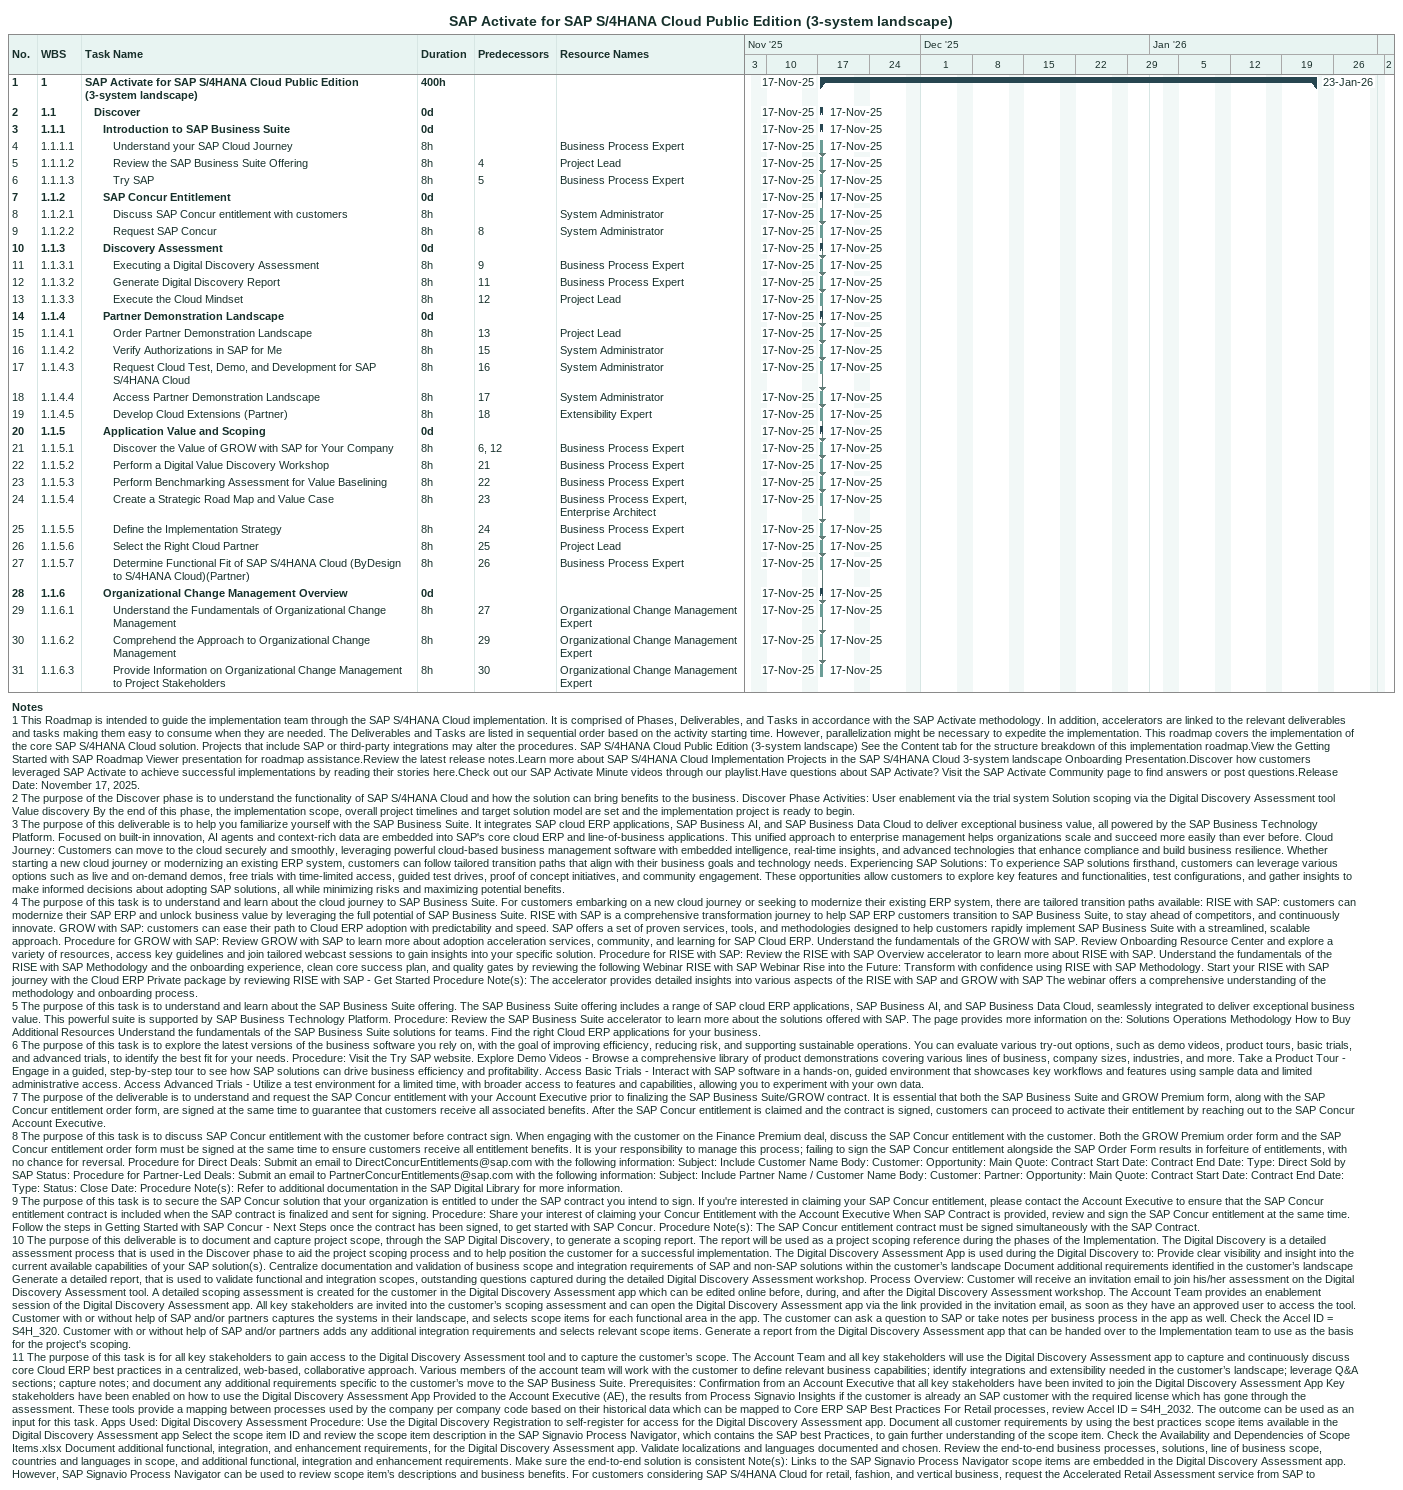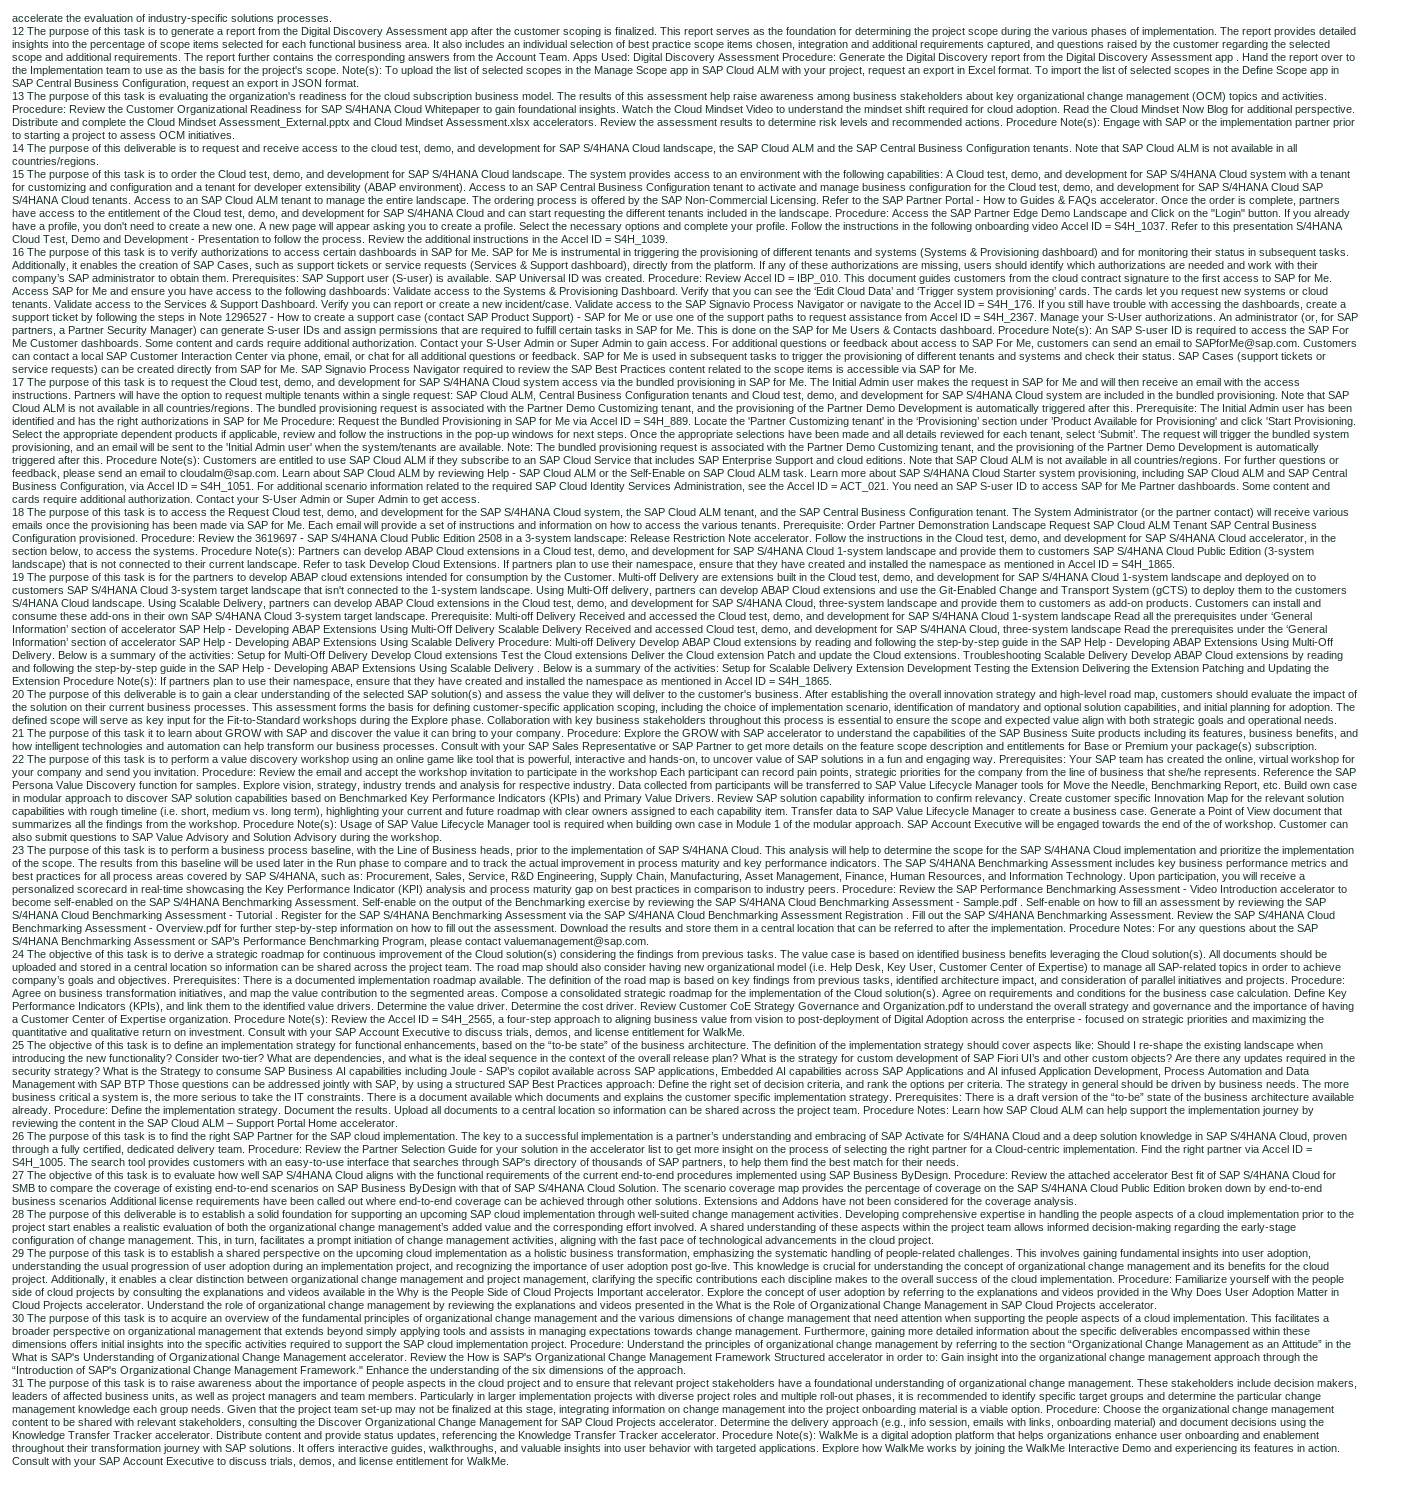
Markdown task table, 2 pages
SAP Activate for SAP S/4HANA Cloud Public Edition (3-system landscape)

| ID | WBS | Task | Duration | Start | Finish | Predecessors | Resources |
|---|---|---|---|---|---|---|---|
| 1 | 1 | **SAP Activate for SAP S/4HANA Cloud Public Edition (3-system landscape)** | 400h | 2025-11-17 | 2026-01-23 |  |  |
| 2 | 1.1 | **Discover** | 0d | 2025-11-17 | 2025-11-17 |  |  |
| 3 | 1.1.1 | **Introduction to SAP Business Suite** | 0d | 2025-11-17 | 2025-11-17 |  |  |
| 4 | 1.1.1.1 | Understand your SAP Cloud Journey | 8h | 2025-11-17 | 2025-11-17 |  | Business Process Expert |
| 5 | 1.1.1.2 | Review the SAP Business Suite Offering | 8h | 2025-11-17 | 2025-11-17 | 4 | Project Lead |
| 6 | 1.1.1.3 | Try SAP | 8h | 2025-11-17 | 2025-11-17 | 5 | Business Process Expert |
| 7 | 1.1.2 | **SAP Concur Entitlement** | 0d | 2025-11-17 | 2025-11-17 |  |  |
| 8 | 1.1.2.1 | Discuss SAP Concur entitlement with customers | 8h | 2025-11-17 | 2025-11-17 |  | System Administrator |
| 9 | 1.1.2.2 | Request SAP Concur | 8h | 2025-11-17 | 2025-11-17 | 8 | System Administrator |
| 10 | 1.1.3 | **Discovery Assessment** | 0d | 2025-11-17 | 2025-11-17 |  |  |
| 11 | 1.1.3.1 | Executing a Digital Discovery Assessment | 8h | 2025-11-17 | 2025-11-17 | 9 | Business Process Expert |
| 12 | 1.1.3.2 | Generate Digital Discovery Report | 8h | 2025-11-17 | 2025-11-17 | 11 | Business Process Expert |
| 13 | 1.1.3.3 | Execute the Cloud Mindset | 8h | 2025-11-17 | 2025-11-17 | 12 | Project Lead |
| 14 | 1.1.4 | **Partner Demonstration Landscape** | 0d | 2025-11-17 | 2025-11-17 |  |  |
| 15 | 1.1.4.1 | Order Partner Demonstration Landscape | 8h | 2025-11-17 | 2025-11-17 | 13 | Project Lead |
| 16 | 1.1.4.2 | Verify Authorizations in SAP for Me | 8h | 2025-11-17 | 2025-11-17 | 15 | System Administrator |
| 17 | 1.1.4.3 | Request Cloud Test, Demo, and Development for SAP S/4HANA Cloud | 8h | 2025-11-17 | 2025-11-17 | 16 | System Administrator |
| 18 | 1.1.4.4 | Access Partner Demonstration Landscape | 8h | 2025-11-17 | 2025-11-17 | 17 | System Administrator |
| 19 | 1.1.4.5 | Develop Cloud Extensions (Partner) | 8h | 2025-11-17 | 2025-11-17 | 18 | Extensibility Expert |
| 20 | 1.1.5 | **Application Value and Scoping** | 0d | 2025-11-17 | 2025-11-17 |  |  |
| 21 | 1.1.5.1 | Discover the Value of GROW with SAP for Your Company | 8h | 2025-11-17 | 2025-11-17 | 6, 12 | Business Process Expert |
| 22 | 1.1.5.2 | Perform a Digital Value Discovery Workshop | 8h | 2025-11-17 | 2025-11-17 | 21 | Business Process Expert |
| 23 | 1.1.5.3 | Perform Benchmarking Assessment for Value Baselining | 8h | 2025-11-17 | 2025-11-17 | 22 | Business Process Expert |
| 24 | 1.1.5.4 | Create a Strategic Road Map and Value Case | 8h | 2025-11-17 | 2025-11-17 | 23 | Business Process Expert, Enterprise Architect |
| 25 | 1.1.5.5 | Define the Implementation Strategy | 8h | 2025-11-17 | 2025-11-17 | 24 | Business Process Expert |
| 26 | 1.1.5.6 | Select the Right Cloud Partner | 8h | 2025-11-17 | 2025-11-17 | 25 | Project Lead |
| 27 | 1.1.5.7 | Determine Functional Fit of SAP S/4HANA Cloud (ByDesign to S/4HANA Cloud)(Partner) | 8h | 2025-11-17 | 2025-11-17 | 26 | Business Process Expert |
| 28 | 1.1.6 | **Organizational Change Management Overview** | 0d | 2025-11-17 | 2025-11-17 |  |  |
| 29 | 1.1.6.1 | Understand the Fundamentals of Organizational Change Management | 8h | 2025-11-17 | 2025-11-17 | 27 | Organizational Change Management Expert |
| 30 | 1.1.6.2 | Comprehend the Approach to Organizational Change Management | 8h | 2025-11-17 | 2025-11-17 | 29 | Organizational Change Management Expert |
| 31 | 1.1.6.3 | Provide Information on Organizational Change Management to Project Stakeholders | 8h | 2025-11-17 | 2025-11-17 | 30 | Organizational Change Management Expert |

Notes
- 1: This Roadmap is intended to guide the implementation team through the SAP S/4HANA Cloud implementation. It is comprised of Phases, Deliverables, and Tasks in accordance with the SAP Activate methodology. In addition, accelerators are linked to the relevant deliverables and tasks making them easy to consume when they are needed. The Deliverables and Tasks are listed in sequential order based on the activity starting time. However, parallelization might be necessary to expedite the implementation. This roadmap covers the implementation of the core SAP S/4HANA Cloud solution. Projects that include SAP or third-party integrations may alter the procedures. SAP S/4HANA Cloud Public Edition (3-system landscape) See the Content tab for the structure breakdown of this implementation roadmap.View the Getting Started with SAP Roadmap Viewer presentation for roadmap assistance.Review the latest release notes.Learn more about SAP S/4HANA Cloud Implementation Projects in the SAP S/4HANA Cloud 3-system landscape Onboarding Presentation.Discover how customers leveraged SAP Activate to achieve successful implementations by reading their stories here.Check out our SAP Activate Minute videos through our playlist.Have questions about SAP Activate? Visit the SAP Activate Community page to find answers or post questions.Release Date: November 17, 2025.
- 2: The purpose of the Discover phase is to understand the functionality of SAP S/4HANA Cloud and how the solution can bring benefits to the business. Discover Phase Activities: User enablement via the trial system Solution scoping via the Digital Discovery Assessment tool Value discovery By the end of this phase, the implementation scope, overall project timelines and target solution model are set and the implementation project is ready to begin.
- 3: The purpose of this deliverable is to help you familiarize yourself with the SAP Business Suite. It integrates SAP cloud ERP applications, SAP Business AI, and SAP Business Data Cloud to deliver exceptional business value, all powered by the SAP Business Technology Platform. Focused on built-in innovation, AI agents and context-rich data are embedded into SAP's core cloud ERP and line-of-business applications. This unified approach to enterprise management helps organizations scale and succeed more easily than ever before. Cloud Journey: Customers can move to the cloud securely and smoothly, leveraging powerful cloud-based business management software with embedded intelligence, real-time insights, and advanced technologies that enhance compliance and build business resilience. Whether starting a new cloud journey or modernizing an existing ERP system, customers can follow tailored transition paths that align with their business goals and technology needs. Experiencing SAP Solutions: To experience SAP solutions firsthand, customers can leverage various options such as live and on-demand demos, free trials with time-limited access, guided test drives, proof of concept initiatives, and community engagement. These opportunities allow customers to explore key features and functionalities, test configurations, and gather insights to make informed decisions about adopting SAP solutions, all while minimizing risks and maximizing potential benefits.
- 4: The purpose of this task is to understand and learn about the cloud journey to SAP Business Suite. For customers embarking on a new cloud journey or seeking to modernize their existing ERP system, there are tailored transition paths available: RISE with SAP: customers can modernize their SAP ERP and unlock business value by leveraging the full potential of SAP Business Suite. RISE with SAP is a comprehensive transformation journey to help SAP ERP customers transition to SAP Business Suite, to stay ahead of competitors, and continuously innovate. GROW with SAP: customers can ease their path to Cloud ERP adoption with predictability and speed. SAP offers a set of proven services, tools, and methodologies designed to help customers rapidly implement SAP Business Suite with a streamlined, scalable approach. Procedure for GROW with SAP: Review GROW with SAP to learn more about adoption acceleration services, community, and learning for SAP Cloud ERP. Understand the fundamentals of the GROW with SAP. Review Onboarding Resource Center and explore a variety of resources, access key guidelines and join tailored webcast sessions to gain insights into your specific solution. Procedure for RISE with SAP: Review the RISE with SAP Overview accelerator to learn more about RISE with SAP. Understand the fundamentals of the RISE with SAP Methodology and the onboarding experience, clean core success plan, and quality gates by reviewing the following Webinar RISE with SAP Webinar Rise into the Future: Transform with confidence using RISE with SAP Methodology. Start your RISE with SAP journey with the Cloud ERP Private package by reviewing RISE with SAP - Get Started Procedure Note(s): The accelerator provides detailed insights into various aspects of the RISE with SAP and GROW with SAP The webinar offers a comprehensive understanding of the methodology and onboarding process.
- 5: The purpose of this task is to understand and learn about the SAP Business Suite offering. The SAP Business Suite offering includes a range of SAP cloud ERP applications, SAP Business AI, and SAP Business Data Cloud, seamlessly integrated to deliver exceptional business value. This powerful suite is supported by SAP Business Technology Platform. Procedure: Review the SAP Business Suite accelerator to learn more about the solutions offered with SAP. The page provides more information on the: Solutions Operations Methodology How to Buy Additional Resources Understand the fundamentals of the SAP Business Suite solutions for teams. Find the right Cloud ERP applications for your business.
- 6: The purpose of this task is to explore the latest versions of the business software you rely on, with the goal of improving efficiency, reducing risk, and supporting sustainable operations. You can evaluate various try-out options, such as demo videos, product tours, basic trials, and advanced trials, to identify the best fit for your needs. Procedure: Visit the Try SAP website. Explore Demo Videos - Browse a comprehensive library of product demonstrations covering various lines of business, company sizes, industries, and more. Take a Product Tour - Engage in a guided, step-by-step tour to see how SAP solutions can drive business efficiency and profitability. Access Basic Trials - Interact with SAP software in a hands-on, guided environment that showcases key workflows and features using sample data and limited administrative access. Access Advanced Trials - Utilize a test environment for a limited time, with broader access to features and capabilities, allowing you to experiment with your own data.
- 7: The purpose of the deliverable is to understand and request the SAP Concur entitlement with your Account Executive prior to finalizing the SAP Business Suite/GROW contract. It is essential that both the SAP Business Suite and GROW Premium form, along with the SAP Concur entitlement order form, are signed at the same time to guarantee that customers receive all associated benefits. After the SAP Concur entitlement is claimed and the contract is signed, customers can proceed to activate their entitlement by reaching out to the SAP Concur Account Executive.
- 8: The purpose of this task is to discuss SAP Concur entitlement with the customer before contract sign. When engaging with the customer on the Finance Premium deal, discuss the SAP Concur entitlement with the customer. Both the GROW Premium order form and the SAP Concur entitlement order form must be signed at the same time to ensure customers receive all entitlement benefits. It is your responsibility to manage this process; failing to sign the SAP Concur entitlement alongside the SAP Order Form results in forfeiture of entitlements, with no chance for reversal. Procedure for Direct Deals: Submit an email to DirectConcurEntitlements@sap.com with the following information: Subject: Include Customer Name Body: Customer: Opportunity: Main Quote: Contract Start Date: Contract End Date: Type: Direct Sold by SAP Status: Procedure for Partner-Led Deals: Submit an email to PartnerConcurEntitlements@sap.com with the following information: Subject: Include Partner Name / Customer Name Body: Customer: Partner: Opportunity: Main Quote: Contract Start Date: Contract End Date: Type: Status: Close Date: Procedure Note(s): Refer to additional documentation in the SAP Digital Library for more information.
- 9: The purpose of this task is to secure the SAP Concur solution that your organization is entitled to under the SAP contract you intend to sign. If you're interested in claiming your SAP Concur entitlement, please contact the Account Executive to ensure that the SAP Concur entitlement contract is included when the SAP contract is finalized and sent for signing. Procedure: Share your interest of claiming your Concur Entitlement with the Account Executive When SAP Contract is provided, review and sign the SAP Concur entitlement at the same time. Follow the steps in Getting Started with SAP Concur - Next Steps once the contract has been signed, to get started with SAP Concur. Procedure Note(s): The SAP Concur entitlement contract must be signed simultaneously with the SAP Contract.
- 10: The purpose of this deliverable is to document and capture project scope, through the SAP Digital Discovery, to generate a scoping report. The report will be used as a project scoping reference during the phases of the Implementation. The Digital Discovery is a detailed assessment process that is used in the Discover phase to aid the project scoping process and to help position the customer for a successful implementation. The Digital Discovery Assessment App is used during the Digital Discovery to: Provide clear visibility and insight into the current available capabilities of your SAP solution(s). Centralize documentation and validation of business scope and integration requirements of SAP and non-SAP solutions within the customer’s landscape Document additional requirements identified in the customer’s landscape Generate a detailed report, that is used to validate functional and integration scopes, outstanding questions captured during the detailed Digital Discovery Assessment workshop. Process Overview: Customer will receive an invitation email to join his/her assessment on the Digital Discovery Assessment tool. A detailed scoping assessment is created for the customer in the Digital Discovery Assessment app which can be edited online before, during, and after the Digital Discovery Assessment workshop. The Account Team provides an enablement session of the Digital Discovery Assessment app. All key stakeholders are invited into the customer’s scoping assessment and can open the Digital Discovery Assessment app via the link provided in the invitation email, as soon as they have an approved user to access the tool. Customer with or without help of SAP and/or partners captures the systems in their landscape, and selects scope items for each functional area in the app. The customer can ask a question to SAP or take notes per business process in the app as well. Check the Accel ID = S4H_320. Customer with or without help of SAP and/or partners adds any additional integration requirements and selects relevant scope items. Generate a report from the Digital Discovery Assessment app that can be handed over to the Implementation team to use as the basis for the project's scoping.
- 11: The purpose of this task is for all key stakeholders to gain access to the Digital Discovery Assessment tool and to capture the customer’s scope. The Account Team and all key stakeholders will use the Digital Discovery Assessment app to capture and continuously discuss core Cloud ERP best practices in a centralized, web-based, collaborative approach. Various members of the account team will work with the customer to define relevant business capabilities; identify integrations and extensibility needed in the customer’s landscape; leverage Q&A sections; capture notes; and document any additional requirements specific to the customer’s move to the SAP Business Suite. Prerequisites: Confirmation from an Account Executive that all key stakeholders have been invited to join the Digital Discovery Assessment App Key stakeholders have been enabled on how to use the Digital Discovery Assessment App Provided to the Account Executive (AE), the results from Process Signavio Insights if the customer is already an SAP customer with the required license which has gone through the assessment. These tools provide a mapping between processes used by the company per company code based on their historical data which can be mapped to Core ERP SAP Best Practices For Retail processes, review Accel ID = S4H_2032. The outcome can be used as an input for this task. Apps Used: Digital Discovery Assessment Procedure: Use the Digital Discovery Registration to self-register for access for the Digital Discovery Assessment app. Document all customer requirements by using the best practices scope items available in the Digital Discovery Assessment app Select the scope item ID and review the scope item description in the SAP Signavio Process Navigator, which contains the SAP best Practices, to gain further understanding of the scope item. Check the Availability and Dependencies of Scope Items.xlsx Document additional functional, integration, and enhancement requirements, for the Digital Discovery Assessment app. Validate localizations and languages documented and chosen. Review the end-to-end business processes, solutions, line of business scope, countries and languages in scope, and additional functional, integration and enhancement requirements. Make sure the end-to-end solution is consistent Note(s): Links to the SAP Signavio Process Navigator scope items are embedded in the Digital Discovery Assessment app. However, SAP Signavio Process Navigator can be used to review scope item’s descriptions and business benefits. For customers considering SAP S/4HANA Cloud for retail, fashion, and vertical business, request the Accelerated Retail Assessment service from SAP to accelerate the evaluation of industry-specific solutions processes.
- 12: The purpose of this task is to generate a report from the Digital Discovery Assessment app after the customer scoping is finalized. This report serves as the foundation for determining the project scope during the various phases of implementation. The report provides detailed insights into the percentage of scope items selected for each functional business area. It also includes an individual selection of best practice scope items chosen, integration and additional requirements captured, and questions raised by the customer regarding the selected scope and additional requirements. The report further contains the corresponding answers from the Account Team. Apps Used: Digital Discovery Assessment Procedure: Generate the Digital Discovery report from the Digital Discovery Assessment app . Hand the report over to the Implementation team to use as the basis for the project's scope. Note(s): To upload the list of selected scopes in the Manage Scope app in SAP Cloud ALM with your project, request an export in Excel format. To import the list of selected scopes in the Define Scope app in SAP Central Business Configuration, request an export in JSON format.
- 13: The purpose of this task is evaluating the organization's readiness for the cloud subscription business model. The results of this assessment help raise awareness among business stakeholders about key organizational change management (OCM) topics and activities. Procedure: Review the Customer Organizational Readiness for SAP S/4HANA Cloud Whitepaper to gain foundational insights. Watch the Cloud Mindset Video to understand the mindset shift required for cloud adoption. Read the Cloud Mindset Now Blog for additional perspective. Distribute and complete the Cloud Mindset Assessment_External.pptx and Cloud Mindset Assessment.xlsx accelerators. Review the assessment results to determine risk levels and recommended actions. Procedure Note(s): Engage with SAP or the implementation partner prior to starting a project to assess OCM initiatives.
- 14: The purpose of this deliverable is to request and receive access to the cloud test, demo, and development for SAP S/4HANA Cloud landscape, the SAP Cloud ALM and the SAP Central Business Configuration tenants. Note that SAP Cloud ALM is not available in all countries/regions.
- 15: The purpose of this task is to order the Cloud test, demo, and development for SAP S/4HANA Cloud landscape. The system provides access to an environment with the following capabilities: A Cloud test, demo, and development for SAP S/4HANA Cloud system with a tenant for customizing and configuration and a tenant for developer extensibility (ABAP environment). Access to an SAP Central Business Configuration tenant to activate and manage business configuration for the Cloud test, demo, and development for SAP S/4HANA Cloud SAP S/4HANA Cloud tenants. Access to an SAP Cloud ALM tenant to manage the entire landscape. The ordering process is offered by the SAP Non-Commercial Licensing. Refer to the SAP Partner Portal - How to Guides & FAQs accelerator. Once the order is complete, partners have access to the entitlement of the Cloud test, demo, and development for SAP S/4HANA Cloud and can start requesting the different tenants included in the landscape. Procedure: Access the SAP Partner Edge Demo Landscape and Click on the "Login" button. If you already have a profile, you don't need to create a new one. A new page will appear asking you to create a profile. Select the necessary options and complete your profile. Follow the instructions in the following onboarding video Accel ID = S4H_1037. Refer to this presentation S/4HANA Cloud Test, Demo and Development - Presentation to follow the process. Review the additional instructions in the Accel ID = S4H_1039.
- 16: The purpose of this task is to verify authorizations to access certain dashboards in SAP for Me. SAP for Me is instrumental in triggering the provisioning of different tenants and systems (Systems & Provisioning dashboard) and for monitoring their status in subsequent tasks. Additionally, it enables the creation of SAP Cases, such as support tickets or service requests (Services & Support dashboard), directly from the platform. If any of these authorizations are missing, users should identify which authorizations are needed and work with their company’s SAP administrator to obtain them. Prerequisites: SAP Support user (S-user) is available. SAP Universal ID was created. Procedure: Review Accel ID = IBP_010. This document guides customers from the cloud contract signature to the first access to SAP for Me. Access SAP for Me and ensure you have access to the following dashboards: Validate access to the Systems & Provisioning Dashboard. Verify that you can see the ‘Edit Cloud Data’ and ‘Trigger system provisioning’ cards. The cards let you request new systems or cloud tenants. Validate access to the Services & Support Dashboard. Verify you can report or create a new incident/case. Validate access to the SAP Signavio Process Navigator or navigate to the Accel ID = S4H_176. If you still have trouble with accessing the dashboards, create a support ticket by following the steps in Note 1296527 - How to create a support case (contact SAP Product Support) - SAP for Me or use one of the support paths to request assistance from Accel ID = S4H_2367. Manage your S-User authorizations. An administrator (or, for SAP partners, a Partner Security Manager) can generate S-user IDs and assign permissions that are required to fulfill certain tasks in SAP for Me. This is done on the SAP for Me Users & Contacts dashboard. Procedure Note(s): An SAP S-user ID is required to access the SAP For Me Customer dashboards. Some content and cards require additional authorization. Contact your S-User Admin or Super Admin to gain access. For additional questions or feedback about access to SAP For Me, customers can send an email to SAPforMe@sap.com. Customers can contact a local SAP Customer Interaction Center via phone, email, or chat for all additional questions or feedback. SAP for Me is used in subsequent tasks to trigger the provisioning of different tenants and systems and check their status. SAP Cases (support tickets or service requests) can be created directly from SAP for Me. SAP Signavio Process Navigator required to review the SAP Best Practices content related to the scope items is accessible via SAP for Me.
- 17: The purpose of this task is to request the Cloud test, demo, and development for SAP S/4HANA Cloud system access via the bundled provisioning in SAP for Me. The Initial Admin user makes the request in SAP for Me and will then receive an email with the access instructions. Partners will have the option to request multiple tenants within a single request: SAP Cloud ALM, Central Business Configuration tenants and Cloud test, demo, and development for SAP S/4HANA Cloud system are included in the bundled provisioning. Note that SAP Cloud ALM is not available in all countries/regions. The bundled provisioning request is associated with the Partner Demo Customizing tenant, and the provisioning of the Partner Demo Development is automatically triggered after this. Prerequisite: The Initial Admin user has been identified and has the right authorizations in SAP for Me Procedure: Request the Bundled Provisioning in SAP for Me via Accel ID = S4H_889. Locate the 'Partner Customizing tenant' in the ‘Provisioning’ section under ’Product Available for Provisioning' and click 'Start Provisioning. Select the appropriate dependent products if applicable, review and follow the instructions in the pop-up windows for next steps. Once the appropriate selections have been made and all details reviewed for each tenant, select ‘Submit’. The request will trigger the bundled system provisioning, and an email will be sent to the 'Initial Admin user' when the system/tenants are available. Note: The bundled provisioning request is associated with the Partner Demo Customizing tenant, and the provisioning of the Partner Demo Development is automatically triggered after this. Procedure Note(s): Customers are entitled to use SAP Cloud ALM if they subscribe to an SAP Cloud Service that includes SAP Enterprise Support and cloud editions. Note that SAP Cloud ALM is not available in all countries/regions. For further questions or feedback, please send an email to cloudalm@sap.com. Learn about SAP Cloud ALM by reviewing Help - SAP Cloud ALM or the Self-Enable on SAP Cloud ALM task. Learn more about SAP S/4HANA Cloud Starter system provisioning, including SAP Cloud ALM and SAP Central Business Configuration, via Accel ID = S4H_1051. For additional scenario information related to the required SAP Cloud Identity Services Administration, see the Accel ID = ACT_021. You need an SAP S-user ID to access SAP for Me Partner dashboards. Some content and cards require additional authorization. Contact your S-User Admin or Super Admin to get access.
- 18: The purpose of this task is to access the Request Cloud test, demo, and development for the SAP S/4HANA Cloud system, the SAP Cloud ALM tenant, and the SAP Central Business Configuration tenant. The System Administrator (or the partner contact) will receive various emails once the provisioning has been made via SAP for Me. Each email will provide a set of instructions and information on how to access the various tenants. Prerequisite: Order Partner Demonstration Landscape Request SAP Cloud ALM Tenant SAP Central Business Configuration provisioned. Procedure: Review the 3619697 - SAP S/4HANA Cloud Public Edition 2508 in a 3-system landscape: Release Restriction Note accelerator. Follow the instructions in the Cloud test, demo, and development for SAP S/4HANA Cloud accelerator, in the section below, to access the systems. Procedure Note(s): Partners can develop ABAP Cloud extensions in a Cloud test, demo, and development for SAP S/4HANA Cloud 1-system landscape and provide them to customers SAP S/4HANA Cloud Public Edition (3-system landscape) that is not connected to their current landscape. Refer to task Develop Cloud Extensions. If partners plan to use their namespace, ensure that they have created and installed the namespace as mentioned in Accel ID = S4H_1865.
- 19: The purpose of this task is for the partners to develop ABAP cloud extensions intended for consumption by the Customer. Multi-off Delivery are extensions built in the Cloud test, demo, and development for SAP S/4HANA Cloud 1-system landscape and deployed on to customers SAP S/4HANA Cloud 3-system target landscape that isn't connected to the 1-system landscape. Using Multi-Off delivery, partners can develop ABAP Cloud extensions and use the Git-Enabled Change and Transport System (gCTS) to deploy them to the customers S/4HANA Cloud landscape. Using Scalable Delivery, partners can develop ABAP Cloud extensions in the Cloud test, demo, and development for SAP S/4HANA Cloud, three-system landscape and provide them to customers as add-on products. Customers can install and consume these add-ons in their own SAP S/4HANA Cloud 3-system target landscape. Prerequisite: Multi-off Delivery Received and accessed the Cloud test, demo, and development for SAP S/4HANA Cloud 1-system landscape Read all the prerequisites under ‘General Information’ section of accelerator SAP Help - Developing ABAP Extensions Using Multi-Off Delivery Scalable Delivery Received and accessed Cloud test, demo, and development for SAP S/4HANA Cloud, three-system landscape Read the prerequisites under the ‘General Information’ section of accelerator SAP Help - Developing ABAP Extensions Using Scalable Delivery Procedure: Multi-off Delivery Develop ABAP Cloud extensions by reading and following the step-by-step guide in the SAP Help - Developing ABAP Extensions Using Multi-Off Delivery. Below is a summary of the activities: Setup for Multi-Off Delivery Develop Cloud extensions Test the Cloud extensions Deliver the Cloud extension Patch and update the Cloud extensions. Troubleshooting Scalable Delivery Develop ABAP Cloud extensions by reading and following the step-by-step guide in the SAP Help - Developing ABAP Extensions Using Scalable Delivery . Below is a summary of the activities: Setup for Scalable Delivery Extension Development Testing the Extension Delivering the Extension Patching and Updating the Extension Procedure Note(s): If partners plan to use their namespace, ensure that they have created and installed the namespace as mentioned in Accel ID = S4H_1865.
- 20: The purpose of this deliverable is to gain a clear understanding of the selected SAP solution(s) and assess the value they will deliver to the customer's business. After establishing the overall innovation strategy and high-level road map, customers should evaluate the impact of the solution on their current business processes. This assessment forms the basis for defining customer-specific application scoping, including the choice of implementation scenario, identification of mandatory and optional solution capabilities, and initial planning for adoption. The defined scope will serve as key input for the Fit-to-Standard workshops during the Explore phase. Collaboration with key business stakeholders throughout this process is essential to ensure the scope and expected value align with both strategic goals and operational needs.
- 21: The purpose of this task it to learn about GROW with SAP and discover the value it can bring to your company. Procedure: Explore the GROW with SAP accelerator to understand the capabilities of the SAP Business Suite products including its features, business benefits, and how intelligent technologies and automation can help transform our business processes. Consult with your SAP Sales Representative or SAP Partner to get more details on the feature scope description and entitlements for Base or Premium your package(s) subscription.
- 22: The purpose of this task is to perform a value discovery workshop using an online game like tool that is powerful, interactive and hands-on, to uncover value of SAP solutions in a fun and engaging way. Prerequisites: Your SAP team has created the online, virtual workshop for your company and send you invitation. Procedure: Review the email and accept the workshop invitation to participate in the workshop Each participant can record pain points, strategic priorities for the company from the line of business that she/he represents. Reference the SAP Persona Value Discovery function for samples. Explore vision, strategy, industry trends and analysis for respective industry. Data collected from participants will be transferred to SAP Value Lifecycle Manager tools for Move the Needle, Benchmarking Report, etc. Build own case in modular approach to discover SAP solution capabilities based on Benchmarked Key Performance Indicators (KPIs) and Primary Value Drivers. Review SAP solution capability information to confirm relevancy. Create customer specific Innovation Map for the relevant solution capabilities with rough timeline (i.e. short, medium vs. long term), highlighting your current and future roadmap with clear owners assigned to each capability item. Transfer data to SAP Value Lifecycle Manager to create a business case. Generate a Point of View document that summarizes all the findings from the workshop. Procedure Note(s): Usage of SAP Value Lifecycle Manager tool is required when building own case in Module 1 of the modular approach. SAP Account Executive will be engaged towards the end of the of workshop. Customer can also submit questions to SAP Value Advisory and Solution Advisory during the workshop.
- 23: The purpose of this task is to perform a business process baseline, with the Line of Business heads, prior to the implementation of SAP S/4HANA Cloud. This analysis will help to determine the scope for the SAP S/4HANA Cloud implementation and prioritize the implementation of the scope. The results from this baseline will be used later in the Run phase to compare and to track the actual improvement in process maturity and key performance indicators. The SAP S/4HANA Benchmarking Assessment includes key business performance metrics and best practices for all process areas covered by SAP S/4HANA, such as: Procurement, Sales, Service, R&D Engineering, Supply Chain, Manufacturing, Asset Management, Finance, Human Resources, and Information Technology. Upon participation, you will receive a personalized scorecard in real-time showcasing the Key Performance Indicator (KPI) analysis and process maturity gap on best practices in comparison to industry peers. Procedure: Review the SAP Performance Benchmarking Assessment - Video Introduction accelerator to become self-enabled on the SAP S/4HANA Benchmarking Assessment. Self-enable on the output of the Benchmarking exercise by reviewing the SAP S/4HANA Cloud Benchmarking Assessment - Sample.pdf . Self-enable on how to fill an assessment by reviewing the SAP S/4HANA Cloud Benchmarking Assessment - Tutorial . Register for the SAP S/4HANA Benchmarking Assessment via the SAP S/4HANA Cloud Benchmarking Assessment Registration . Fill out the SAP S/4HANA Benchmarking Assessment. Review the SAP S/4HANA Cloud Benchmarking Assessment - Overview.pdf for further step-by-step information on how to fill out the assessment. Download the results and store them in a central location that can be referred to after the implementation. Procedure Notes: For any questions about the SAP S/4HANA Benchmarking Assessment or SAP’s Performance Benchmarking Program, please contact valuemanagement@sap.com.
- 24: The objective of this task is to derive a strategic roadmap for continuous improvement of the Cloud solution(s) considering the findings from previous tasks. The value case is based on identified business benefits leveraging the Cloud solution(s). All documents should be uploaded and stored in a central location so information can be shared across the project team. The road map should also consider having new organizational model (i.e. Help Desk, Key User, Customer Center of Expertise) to manage all SAP-related topics in order to achieve company’s goals and objectives. Prerequisites: There is a documented implementation roadmap available. The definition of the road map is based on key findings from previous tasks, identified architecture impact, and consideration of parallel initiatives and projects. Procedure: Agree on business transformation initiatives, and map the value contribution to the segmented areas. Compose a consolidated strategic roadmap for the implementation of the Cloud solution(s). Agree on requirements and conditions for the business case calculation. Define Key Performance Indicators (KPIs), and link them to the identified value drivers. Determine the value driver. Determine the cost driver. Review Customer CoE Strategy Governance and Organization.pdf to understand the overall strategy and governance and the importance of having a Customer Center of Expertise organization. Procedure Note(s): Review the Accel ID = S4H_2565, a four-step approach to aligning business value from vision to post-deployment of Digital Adoption across the enterprise - focused on strategic priorities and maximizing the quantitative and qualitative return on investment. Consult with your SAP Account Executive to discuss trials, demos, and license entitlement for WalkMe.
- 25: The objective of this task is to define an implementation strategy for functional enhancements, based on the “to-be state” of the business architecture. The definition of the implementation strategy should cover aspects like: Should I re-shape the existing landscape when introducing the new functionality? Consider two-tier? What are dependencies, and what is the ideal sequence in the context of the overall release plan? What is the strategy for custom development of SAP Fiori UI’s and other custom objects? Are there any updates required in the security strategy? What is the Strategy to consume SAP Business AI capabilities including Joule - SAP’s copilot available across SAP applications, Embedded AI capabilities across SAP Applications and AI infused Application Development, Process Automation and Data Management with SAP BTP Those questions can be addressed jointly with SAP, by using a structured SAP Best Practices approach: Define the right set of decision criteria, and rank the options per criteria. The strategy in general should be driven by business needs. The more business critical a system is, the more serious to take the IT constraints. There is a document available which documents and explains the customer specific implementation strategy. Prerequisites: There is a draft version of the “to-be” state of the business architecture available already. Procedure: Define the implementation strategy. Document the results. Upload all documents to a central location so information can be shared across the project team. Procedure Notes: Learn how SAP Cloud ALM can help support the implementation journey by reviewing the content in the SAP Cloud ALM – Support Portal Home accelerator.
- 26: The purpose of this task is to find the right SAP Partner for the SAP cloud implementation. The key to a successful implementation is a partner’s understanding and embracing of SAP Activate for S/4HANA Cloud and a deep solution knowledge in SAP S/4HANA Cloud, proven through a fully certified, dedicated delivery team. Procedure: Review the Partner Selection Guide for your solution in the accelerator list to get more insight on the process of selecting the right partner for a Cloud-centric implementation. Find the right partner via Accel ID = S4H_1005. The search tool provides customers with an easy-to-use interface that searches through SAP's directory of thousands of SAP partners, to help them find the best match for their needs.
- 27: The objective of this task is to evaluate how well SAP S/4HANA Cloud aligns with the functional requirements of the current end-to-end procedures implemented using SAP Business ByDesign. Procedure: Review the attached accelerator Best fit of SAP S/4HANA Cloud for SMB to compare the coverage of existing end-to-end scenarios on SAP Business ByDesign with that of SAP S/4HANA Cloud Solution. The scenario coverage map provides the percentage of coverage on the SAP S/4HANA Cloud Public Edition broken down by end-to-end business scenarios Additional license requirements have been called out where end-to-end coverage can be achieved through other solutions. Extensions and Addons have not been considered for the coverage analysis.
- 28: The purpose of this deliverable is to establish a solid foundation for supporting an upcoming SAP cloud implementation through well-suited change management activities. Developing comprehensive expertise in handling the people aspects of a cloud implementation prior to the project start enables a realistic evaluation of both the organizational change management’s added value and the corresponding effort involved. A shared understanding of these aspects within the project team allows informed decision-making regarding the early-stage configuration of change management. This, in turn, facilitates a prompt initiation of change management activities, aligning with the fast pace of technological advancements in the cloud project.
- 29: The purpose of this task is to establish a shared perspective on the upcoming cloud implementation as a holistic business transformation, emphasizing the systematic handling of people-related challenges. This involves gaining fundamental insights into user adoption, understanding the usual progression of user adoption during an implementation project, and recognizing the importance of user adoption post go-live. This knowledge is crucial for understanding the concept of organizational change management and its benefits for the cloud project. Additionally, it enables a clear distinction between organizational change management and project management, clarifying the specific contributions each discipline makes to the overall success of the cloud implementation. Procedure: Familiarize yourself with the people side of cloud projects by consulting the explanations and videos available in the Why is the People Side of Cloud Projects Important accelerator. Explore the concept of user adoption by referring to the explanations and videos provided in the Why Does User Adoption Matter in Cloud Projects accelerator. Understand the role of organizational change management by reviewing the explanations and videos presented in the What is the Role of Organizational Change Management in SAP Cloud Projects accelerator.
- 30: The purpose of this task is to acquire an overview of the fundamental principles of organizational change management and the various dimensions of change management that need attention when supporting the people aspects of a cloud implementation. This facilitates a broader perspective on organizational management that extends beyond simply applying tools and assists in managing expectations towards change management. Furthermore, gaining more detailed information about the specific deliverables encompassed within these dimensions offers initial insights into the specific activities required to support the SAP cloud implementation project. Procedure: Understand the principles of organizational change management by referring to the section “Organizational Change Management as an Attitude” in the What is SAP's Understanding of Organizational Change Management accelerator. Review the How is SAP's Organizational Change Management Framework Structured accelerator in order to: Gain insight into the organizational change management approach through the “Introduction of SAP's Organizational Change Management Framework." Enhance the understanding of the six dimensions of the approach.
- 31: The purpose of this task is to raise awareness about the importance of people aspects in the cloud project and to ensure that relevant project stakeholders have a foundational understanding of organizational change management. These stakeholders include decision makers, leaders of affected business units, as well as project managers and team members. Particularly in larger implementation projects with diverse project roles and multiple roll-out phases, it is recommended to identify specific target groups and determine the particular change management knowledge each group needs. Given that the project team set-up may not be finalized at this stage, integrating information on change management into the project onboarding material is a viable option. Procedure: Choose the organizational change management content to be shared with relevant stakeholders, consulting the Discover Organizational Change Management for SAP Cloud Projects accelerator. Determine the delivery approach (e.g., info session, emails with links, onboarding material) and document decisions using the Knowledge Transfer Tracker accelerator. Distribute content and provide status updates, referencing the Knowledge Transfer Tracker accelerator. Procedure Note(s): WalkMe is a digital adoption platform that helps organizations enhance user onboarding and enablement throughout their transformation journey with SAP solutions. It offers interactive guides, walkthroughs, and valuable insights into user behavior with targeted applications. Explore how WalkMe works by joining the WalkMe Interactive Demo and experiencing its features in action. Consult with your SAP Account Executive to discuss trials, demos, and license entitlement for WalkMe.
